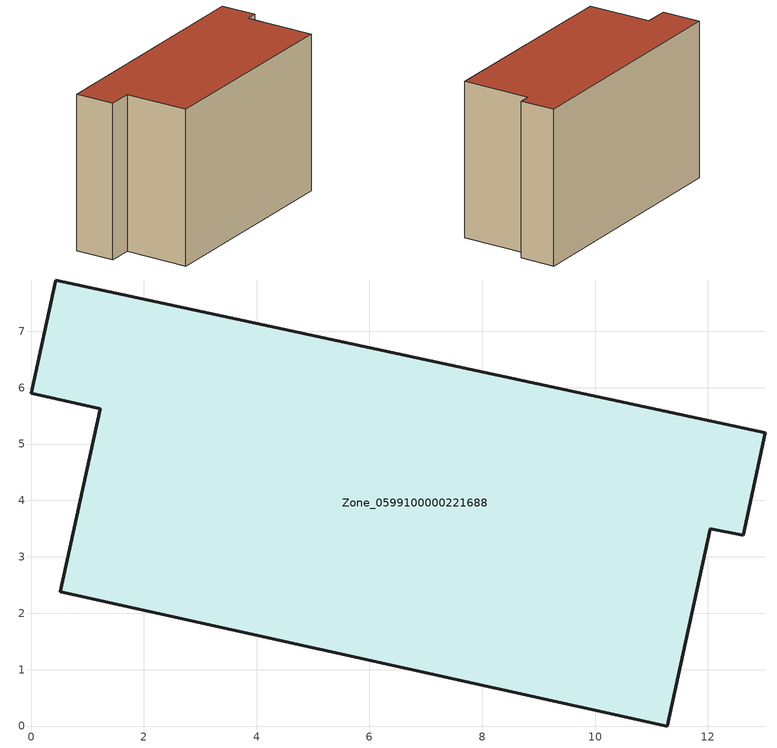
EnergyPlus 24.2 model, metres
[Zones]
Zone_0599100000221688
 floor ground (C_G): 13.02,5.2 12.63,3.38 12.04,3.5 11.28,0 0.52,2.38 1.23,5.63 0,5.9 0.44,7.91 z0
 wall outside (C_F): 11.28,0 12.04,3.5 12.63,3.38 13.02,5.2 0.44,7.91 0,5.9 1.23,5.63 0.52,2.38 11.28,0 z0:8.12
 roof outside (C_R): 13.02,5.2 0.44,7.91 0,5.9 1.23,5.63 0.52,2.38 11.28,0 12.04,3.5 12.63,3.38 z8.12
[BUILDING]
Pand.0599100000221688: North Axis=0; Terrain=City; Loads Convergence Tolerance Value=0.04; Temperature Convergence Tolerance Value=0.4; Solar Distribution=FullExterior; Maximum Number of Warmup Days=25; Minimum Number of Warmup Days=1
[Site:Location]
Rotterdam.The.Hague.AP_ZH_NLD Design_Conditions: Latitude=51.96; Longitude=4.45; Time Zone=1; Elevation=-4.5
[SITE:GROUNDTEMPERATURE:BUILDINGSURFACE]
18, 18, 18, 18, 18, 18, 18, 18, 18, 18, 18, 18
[MATERIAL] Thermal Absorptance=0.9; Solar Absorptance=0.7; Visible Absorptance=0.7
Name | Roughness | Thickness | Conductivity | Density | Specific Heat
G.TI.1975-1991 | MediumSmooth | 0.15 | 0.288461 | 540 | 1210
F.TI.1975-1991 | Rough | 0.3 | 0.230769 | 1920 | 840
R.TI.1975-1991 | MediumRough | 0.2 | 0.153846 | 1500 | 1000
[CONSTRUCTION]
C_G: G.TI.1975-1991
C_F: F.TI.1975-1991
C_R: R.TI.1975-1991
[ZONE]
Zone_0599100000221688: Type=1; Multiplier=1; Ceiling Height=Autocalculate; Volume=Autocalculate; Floor Area=autocalculate; Part of Total Floor Area=Yes
[ZONEINFILTRATION:DESIGNFLOWRATE]
Infil_Zone_0599100000221688: Zone or ZoneList or Space or SpaceList=Zone_0599100000221688; Schedule=AlwaysOn; Design Flow Rate Calculation Method=Flow/Area; Flow Rate per Floor Area=0.003; Constant Term Coefficient=1; Temperature Term Coefficient=0; Velocity Term Coefficient=0; Velocity Squared Term Coefficient=0
[HVACTEMPLATE:ZONE:IDEALLOADSAIRSYSTEM]
Zone_0599100000221688: Maximum Heating Supply Air Temperature=50; Minimum Cooling Supply Air Temperature=13; Maximum Heating Supply Air Humidity Ratio=0.0156; Minimum Cooling Supply Air Humidity Ratio=0.0077; Heating Limit=NoLimit; Cooling Limit=NoLimit; Dehumidification Control Type=ConstantSensibleHeatRatio; Cooling Sensible Heat Ratio=0.7; Dehumidification Setpoint=60; Humidification Control Type=None; Humidification Setpoint=30; Outdoor Air Method=None; Outdoor Air Flow Rate per Person=0.00944; Outdoor Air Flow Rate per Zone Floor Area=0; Outdoor Air Flow Rate per Zone=0; Demand Controlled Ventilation Type=None; Outdoor Air Economizer Type=NoEconomizer; Heat Recovery Type=None; Sensible Heat Recovery Effectiveness=0.7; Latent Heat Recovery Effectiveness=0.65
[ZONECONTROL:THERMOSTAT]
ThermostatControl_Zone_0599100000221688: Zone or ZoneList=Zone_0599100000221688; Control Type Schedule=DualSetpointControlType; Control 1=Thermostat_Zone_0599100000221688; Temperature Difference Between Cutout And Setpoint=0
[THERMOSTATSETPOINT:DUALSETPOINT]
Thermostat_Zone_0599100000221688: Heating Setpoint Temperature Schedule=HeatingSetpoint_Zone_0599100000221688; Cooling Setpoint Temperature Schedule=CoolingSetpoint_Zone_0599100000221688
[SCHEDULE:COMPACT]
HeatingSetpoint_Zone_0599100000221688: Through: 12/31, For: AllDays, Until: 24:00, 21
CoolingSetpoint_Zone_0599100000221688: Through: 12/31, For: AllDays, Until: 24:00, 24
DualSetpointControlType: Through: 12/31, For: AllDays, Until: 24:00, 4
AlwaysOn: Through: 12/31, For: AllDays, Until: 24:00, 1
